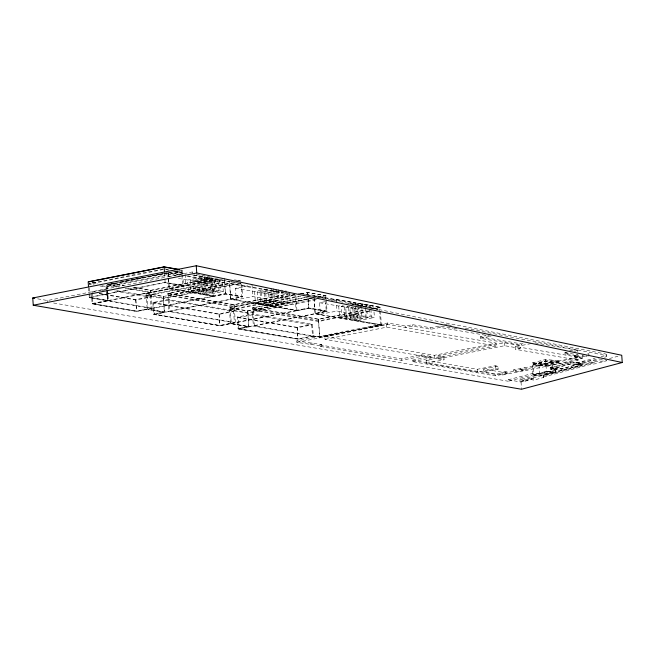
<?xml version="1.0" encoding="UTF-8"?>
<svg xmlns="http://www.w3.org/2000/svg" width="655" height="655" viewBox="0 0 655 655"><rect width="100%" height="100%" fill="white"/><g stroke="black" fill="none" stroke-linecap="round" stroke-linejoin="round"><path stroke-width="0.49" stroke-dasharray="3.27 2.46" d="M543.552 377.501L543.306 375.593L544.215 375.143L590.171 363.009L594.937 362.387L543.453 376.06L543.552 377.501L533.555 380.162L531.442 379.532L523.582 381.619L519.972 380.997L519.874 379.548L555.26 370.951L555.899 371.287L556.005 372.736L555.358 372.392L519.972 380.997M543.404 377.043L590.278 364.458L595.043 363.828L606.743 360.725L588.141 362.387L576.515 364.327L576.351 362.87L595.125 358.195M519.874 379.548L523.484 380.17L531.344 378.082L533.448 378.713L533.555 380.162M555.022 370.034L556.013 369.772L555.907 368.331L554.924 368.585L555.334 372.204L546.417 371.36L508.231 381.243L508.133 379.794L521.02 382.012L533.448 378.713M609.477 358.522L617.968 356.271M556.013 369.772L550.274 369.256L550.175 367.807L570.832 362.371L582.295 363.41L582.393 364.86L561.744 370.296L555.612 370.034L556.005 372.736M551.011 367.742L570.873 362.51L581.468 363.476L581.566 364.925L561.703 370.157L551.109 369.191L551.011 367.742L561.597 368.708L581.468 363.476M550.274 369.256L570.931 363.82L582.393 364.86M551.109 369.191L570.972 363.959L581.566 364.925M555.612 370.034L555.514 368.585L556.349 368.372L561.638 368.847L582.295 363.41M538.975 365.343L552.419 361.863L553.148 372.286L539.704 375.765L532.99 375.127L532.138 362.968L545.59 359.489L559.01 360.758L559.133 362.502L545.681 365.981L532.261 364.712L545.713 361.224L559.133 362.502M545.681 365.981L545.541 364.172L532.556 362.944L532.638 364.098L545.689 360.717L552.124 360.463L558.674 361.953L558.592 360.79M533.088 364.647L545.746 361.372L551.592 361.928L552.321 372.343L539.663 375.618L533.817 375.069L533.088 364.647L538.934 365.203L551.592 361.928M559.01 360.758L545.558 364.245L532.138 362.968M558.674 361.953L545.623 365.326L539.073 363.844L532.638 364.098M508.133 379.794L532.867 373.391L539.581 374.03L553.033 370.542L555.227 370.755L555.415 372.777M532.99 375.127L546.442 371.647L553.148 372.286M533.817 375.069L546.475 371.794L552.321 372.343M601.053 356.713L604.016 355.976A9.473 1.662 -4 0 0 605.114 353.905L429.156 319.73L319.362 297.46M576.449 364.319L599.178 358.653M546.696 366.301L582.369 358.367L582.27 356.918L574.599 355.599L574.705 357.049L582.369 358.367M163.12 268.959L89.121 283.549L94.001 284.393M107.24 284.524L113.225 283.345M120.201 281.969L134.144 279.218M135.143 279.022L138.131 278.432M139.13 278.236L142.119 277.646M148.095 276.467L151.084 275.878M152.083 275.681L155.071 275.092M156.07 274.895L159.059 274.306M160.057 274.109L163.046 273.52M164.045 273.323L167.033 272.734M107.576 284.647L116.574 282.87M117.581 282.673L174.574 271.432M108.443 284.598L177.661 270.949M178.61 270.761L181.451 270.204M107.559 289.011L107.281 285.105L168.065 273.119L179.986 275.165M101.812 285.736L106.699 286.579L181.697 271.784L181.574 270.048M99.904 285.981L106.74 287.16L181.738 272.365L181.877 274.289M37.654 298.836L47.471 300.522L192.226 271.981L194.232 272.382M106.724 288.904L91.323 291.942L93.297 292.277M168.458 276.729L185.029 273.462M101.82 290.583L104.71 290.018M88.998 293.677L89.276 297.624L165.224 282.649L183.506 285.793L182.745 274.944M187.6 280.021L204.18 276.754L204.99 288.331L188.411 291.598L187.6 280.021L177.53 278.285M190.147 280.463L206.726 277.188L209.665 277.695L210.476 289.273L193.896 292.548L193.086 280.962L190.147 280.463L190.957 292.04L207.537 288.765L210.476 289.273M193.086 280.962L209.665 277.695M194.584 281.224L211.164 277.957L214.103 278.457L214.914 290.042L198.334 293.309L197.523 281.732L194.584 281.224L195.395 292.801L211.974 289.535L214.914 290.042M133.931 287.406L150.814 290.304L211.598 278.318L211.721 280.062L107.682 300.612L90.095 297.591L89.833 293.743M132.932 287.406L150.691 290.46L212.416 278.285L213.677 296.232L225.525 293.898L242.653 296.846L241.621 282.059M197.523 281.732L214.103 278.457M198.768 281.945L215.339 278.678L218.279 279.177L219.089 290.755L202.51 294.029L201.707 282.452L198.768 281.945L199.578 293.522L216.15 290.255L219.089 290.755M204.99 288.331L185.84 285.04L183.482 285.498L165.207 282.354L89.26 297.337L107.535 300.481L92.134 303.519L136.518 311.158L147.187 309.054L164.315 312.001L153.655 314.105L219.802 325.486L230.462 323.382L248.736 326.526L238.076 328.63L297.902 338.922L313.303 335.884L319.624 336.973L381.357 324.798L357.827 320.753L357.016 309.176L354.077 308.669L354.887 320.246L371.459 316.979L374.398 317.478L373.858 309.766M91.389 292.924L92.15 303.805L107.551 300.768L106.79 289.887M168.179 272.824L169.285 288.593L183.506 285.793M92.183 292.482L92.977 303.773L107.428 300.923L151.117 308.44L150.331 297.149L112.595 290.656M107.625 289.993L108.378 300.735L169.162 288.749L212.85 296.265L211.761 280.635L186.937 276.361M201.707 282.452L218.279 279.177M146.098 293.571L163.234 296.519L164.339 312.288L147.203 309.34L146.098 293.571L218.492 279.292M240.852 282.837L163.48 298.099L147.047 295.274L146.925 293.53L219.335 279.251M202.944 282.665L219.523 279.39L222.454 279.898L223.265 291.475L206.693 294.742L205.883 283.165L202.944 282.665L203.754 294.242L220.326 290.967L223.265 291.475M205.883 283.165L221.48 280.094M147.047 295.274L224.411 280.012M237.478 282.772L224.452 280.594L147.088 295.847L148.022 309.307L164.462 312.132L242.653 296.846M99.216 293.301L135.708 299.581L151.117 296.543L150.691 290.46M316.39 299.703L247.942 313.205L168.245 299.491L167.819 293.407L229.553 281.232L230.806 299.179L296.952 310.56L308.8 308.227L327.074 311.371L326.247 299.54M294.996 294.39L234.212 306.376L168.761 295.11L168.638 293.375L229.422 281.388L229.545 283.124L281.904 292.138M99.134 293.677L135.88 300.006L150.331 297.149M168.761 295.11L229.545 283.124M163.234 296.519L234.637 282.436M168.802 295.692L229.586 283.705L295.037 294.971L296.134 310.593L235.35 322.587L169.899 311.322L168.802 295.692L234.253 306.958L235.35 322.587M116.59 290.599L163.521 298.68L240.893 283.418L241.834 296.879L225.394 294.046L148.022 309.307M230.486 323.668L229.381 307.899L247.656 311.043L248.761 326.82L230.486 323.668L219.818 325.772L153.671 314.392L152.844 302.528L168.245 299.491M153.704 303.069L168.163 300.219L233.614 311.485L234.4 322.768L219.949 325.617L154.498 314.359L153.704 303.069L219.155 314.334L233.614 311.485M271.186 288.282L271.989 299.859L252.846 296.568L236.267 299.834L235.456 288.257L249.113 285.564M92.977 303.773L136.666 311.289L151.117 308.44M108.378 300.735L152.066 308.251L212.85 296.265M92.15 303.805L136.543 311.444L147.203 309.34M235.456 288.257L254.607 291.549L267.281 289.052M276.664 289.223L277.474 300.801L274.535 300.301L257.964 303.568L257.153 291.991L267.879 289.878M257.153 291.991L260.092 292.498L271.792 290.19M281.101 289.993L281.912 301.57L278.973 301.063L262.401 304.329L261.591 292.752L272.316 290.64M153.671 314.392L164.339 312.288M154.498 314.359L168.949 311.51L234.4 322.768M169.899 311.322L230.683 299.335L296.134 310.593M261.591 292.752L264.53 293.26L276.23 290.951M285.285 290.705L286.096 302.282L283.156 301.783L266.577 305.05L265.766 293.473L275.518 291.549M265.766 293.473L268.706 293.98L280.406 291.671M289.526 292.392L290.271 303.003L287.332 302.504L270.752 305.77L269.942 294.193L279.693 292.269M269.942 294.193L272.881 294.701L284.581 292.392M168.638 293.375L234.089 304.64L287.897 294.029M167.819 293.407L233.966 304.788L288.732 293.989M229.381 307.899L295.847 294.791L296.952 310.56M300.784 293.817L307.694 292.449L325.977 295.601L326.182 298.557M315.358 299.327L247.901 312.623L230.323 309.602L230.2 307.866L294.676 295.151M300.629 293.972L307.572 292.605L325.15 295.634L325.273 297.37L322.301 297.951M254.607 291.549L255.417 303.126L271.989 299.859M230.323 309.602L298.762 296.101M305.713 294.734L307.694 294.341L325.273 297.37M260.092 292.498L260.895 304.076L277.474 300.801M300.792 296.289L230.364 310.175L231.305 323.635L248.884 326.665L326.255 311.403L325.314 297.943M152.844 302.528L218.991 313.909L234.392 310.871L233.966 304.788M264.53 293.26L265.34 304.837L281.912 301.57M380.399 311.133L381.382 325.093L319.648 337.268L313.327 336.179L312.5 324.307L252.666 314.015L252.24 307.94L307.007 297.141M369.461 310.879L318.641 320.901L253.19 309.643L253.067 307.907L306.876 297.288M268.706 293.98L269.516 305.558L286.096 302.282M253.19 309.643L310.986 298.246M230.2 307.866L247.786 310.888L311.264 298.369M317.216 297.198L325.15 295.634M247.656 311.043L311.141 298.524M318.076 297.157L325.977 295.601M363.353 306.72L379.466 309.496L380.555 325.126L319.771 337.112L254.32 325.846L253.231 310.216L313.016 298.426M313.327 336.179L297.927 339.216L238.101 328.916L237.266 317.053L252.666 314.015M238.133 317.601L252.584 314.744L311.714 324.921L312.509 336.212L253.37 326.034L238.919 328.884L238.133 317.601L297.264 327.77L311.714 324.921M331.291 300.424L336.162 299.466L355.313 302.757L356.123 314.334L336.973 311.043L320.393 314.31L319.591 302.733L326.411 301.39M231.305 323.635L308.677 308.382L326.255 311.403M319.591 302.733L338.733 306.032L342.639 305.263M350.433 303.724L355.313 302.757M352.005 304.354L357.859 303.2L360.799 303.707L361.609 315.284L358.67 314.777L342.09 318.043L341.28 306.466L346.159 305.508M341.28 306.466L344.219 306.974L348.116 306.204M354.944 304.853L360.799 303.707M365.506 308.325L366.047 316.046L363.107 315.538L346.528 318.805L345.717 307.228L350.597 306.27M355.469 305.304L362.297 303.961L365.236 304.469L365.441 307.359M238.101 328.916L248.761 326.82M314.13 297.935L315.227 313.712L327.074 311.371M254.32 325.846L315.104 313.86L380.555 325.126M345.717 307.228L348.656 307.735L352.562 306.966M359.382 305.623L365.236 304.469M369.682 309.045L370.222 316.766L367.283 316.259L350.703 319.525L349.901 307.948L354.773 306.99M359.652 306.024L366.473 304.681L369.412 305.189L369.616 308.079M349.901 307.948L352.832 308.456L355.763 307.875M363.558 306.344L369.412 305.189M354.077 308.669L357.974 307.899M363.828 306.745L370.648 305.402L373.587 305.901L373.792 308.8M357.016 309.176L359.939 308.595M366.767 307.252L373.587 305.901M253.067 307.907L318.518 319.165L365.351 309.93M371.328 308.751L379.302 307.179L379.425 308.914L376.437 309.504M252.24 307.94L318.395 319.321L365.187 310.093M372.155 308.718L380.121 307.146L380.334 310.134M253.231 310.216L318.682 321.482L371.491 311.068M338.733 306.032L339.544 317.61L356.123 314.334M237.266 317.053L297.092 327.344L312.5 324.307M344.219 306.974L345.029 318.551L361.609 315.284M348.656 307.735L349.467 319.312L366.047 316.046M352.832 308.456L353.643 320.033L370.222 316.766M357.827 320.753L374.398 317.478M296.781 340.919L321.834 344.571L321.933 346.02L296.879 342.368L296.781 340.919L387.645 322.997L405.519 326.075L412.56 324.683L430.703 327.811L439.996 325.977L452.982 328.212M324.831 336.441L386.565 324.266L496.146 343.122L496.343 346.02L434.617 358.195L325.036 339.339L324.831 336.441L434.412 355.297L496.146 343.122M296.879 342.368L387.744 324.446L387.645 322.997M325.036 339.339L386.769 327.164L496.343 346.02M491.053 336.195L440.094 327.426L430.802 329.252L412.666 326.133L405.617 327.525L405.519 326.075M320.049 344.923L401.228 358.891L421.787 354.838L431.227 356.459L431.326 357.908L421.885 356.287L401.327 360.34L320.148 346.372L320.049 344.923L321.834 344.571M320.148 346.372L321.933 346.02M531.049 343.597L521.814 345.422L480.402 338.291L480.303 336.85L486.108 335.704M480.402 338.291L490.087 336.383M578.16 360.094L515.583 349.328L515.379 346.43L577.956 357.204L578.16 360.094L502.213 375.069L483.93 371.925L483.734 369.035L502.008 372.179L505.275 371.532L507.543 371.925L507.65 373.375L495.188 375.831L412.552 361.609L412.453 360.168L431.227 356.459M437.982 355.911L443.853 356.918L444.057 359.816L438.187 358.809L437.982 355.911L504.448 342.802L520.119 345.496L520.324 348.394L515.583 349.328M412.552 361.609L431.326 357.908M426.077 360.422L477.43 369.264L495.205 365.76L497.947 366.227L498.152 369.125L495.409 368.65L477.634 372.155L426.282 363.32L426.077 360.422L443.853 356.918M438.187 358.809L504.653 345.701L520.324 348.394M480.303 336.85L521.716 343.973L525.408 343.245M426.282 363.32L444.057 359.816M515.379 346.43L520.119 345.496M564.921 352.627L578.136 354.904L578.234 356.353L565.019 354.077L564.921 352.627L567.811 352.062M577.563 351.604L577.464 350.155L573.6 350.916L575.581 351.26M483.734 369.035L497.947 366.227M565.019 354.077L570.808 352.939M483.93 371.925L498.152 369.125M574.599 355.599L578.136 354.904M574.705 357.049L578.234 356.353M582.18 354.642L582.287 356.091L584.137 355.722M513.667 371.344L513.569 369.903L520.856 368.462L523.124 368.855L523.23 370.296L515.943 371.737L513.667 371.344L505.373 372.982L505.275 371.532M523.82 367.881L527.791 368.56L527.897 370.01L523.918 369.322L523.82 367.881L577.956 357.204M582.27 356.918L527.791 368.56M412.453 360.168L495.082 374.382L507.543 371.925M513.569 369.903L515.837 370.288L523.124 368.855M520.856 368.462L520.954 369.911L523.918 369.322M576.416 362.878L588.034 360.946L605.703 359.349M550.175 367.807L555.907 368.331M234.498 279.857L237.519 280.373M238.526 280.553L240.541 280.897M237.831 280.602L240.729 281.101M165.093 268.927L168.998 269.598M176.817 270.949L181.697 271.784M169.039 270.179L164.159 269.344L89.154 284.131L94.042 284.974M174.901 271.186L181.738 272.365M194.101 275.018L204.18 276.754M174.934 271.841L184.8 273.536M193.675 275.059L212.416 278.285M231.559 281.584L235.563 282.272M313.974 295.765L380.121 307.146M173.862 271.825L184.784 273.708M192.734 275.075L211.598 278.318M237.986 282.919L240.893 283.418M307.735 294.922L379.302 307.179M169.023 272.709L180.936 274.764M187.887 275.96L211.721 280.062M348.206 303.543L351.227 304.067M352.234 304.239L379.425 308.914M359.325 306.032L362.346 306.548M453.981 328.384L456.977 328.9M534.906 342.835L577.464 350.155M569.645 350.245L572.609 350.752M582.287 356.091L586.381 356.795A6.935 1.212 -4 0 0 588.125 356.353M188.411 291.598L190.957 292.04M193.896 292.548L195.395 292.801M198.334 293.309L199.578 293.522M202.51 294.029L203.754 294.242M206.693 294.742L213.653 295.945L225.5 293.604L242.637 296.551L230.789 298.893L236.267 299.834M255.417 303.126L257.964 303.568M260.895 304.076L262.401 304.329M265.34 304.837L266.577 305.05M269.516 305.558L270.752 305.77M320.393 314.31L315.211 313.418L327.058 311.084L308.783 307.94L296.936 310.273L273.692 306.278L272.881 294.701M339.544 317.61L342.09 318.043M345.029 318.551L346.528 318.805M349.467 319.312L350.703 319.525M353.643 320.033L354.887 320.246M169.285 288.593L213.677 296.232M315.227 313.712L381.382 325.093M111.096 283.476L124 285.695M111.235 283.672L123.066 285.711M108.239 284.696L119.161 286.579M128.093 288.118L150.937 292.048L150.814 290.304M92.904 282.485L97.783 283.328M92.019 282.51L97.791 283.5M107.281 285.105L119.202 287.152M125.154 288.184L150.977 292.621L152.066 308.251M146.925 293.53L163.357 296.363L163.48 298.099M520.954 369.911L523.23 370.296M89.276 297.624L107.551 300.768M505.373 372.982L507.65 373.375M238.919 328.884L298.05 339.061L297.264 327.77M53.62 303.011L508.231 381.243M444.303 324.102L447.308 324.683M448.315 324.88L451.32 325.469M465.361 328.196L605.212 355.354A9.473 1.662 -4 0 1 604.123 357.425M298.336 293.252L301.341 293.849M302.348 294.054L305.345 294.652M306.352 294.856L318.363 297.264M196.328 274.232L206.341 276.238M207.34 276.435L210.345 277.04M543.306 375.593L543.453 376.06M555.514 368.585L555.899 371.287M554.924 368.585L555.227 370.755M606.456 354.854L606.563 356.304M586.274 355.346L586.381 356.795M570.832 362.371L570.972 363.959M561.597 368.708L561.744 370.296M556.349 368.372L556.447 369.813M545.59 359.489L546.475 371.794M538.934 365.203L539.704 375.765M531.344 378.082L531.442 379.532M521.716 343.973L521.814 345.422M523.484 380.17L523.582 381.619M521.02 382.012L521.527 389.25M515.837 370.288L515.943 371.737M504.448 342.802L504.653 345.701M502.008 372.179L502.213 375.069M495.205 365.76L495.409 368.65M495.082 374.382L495.188 375.831M477.43 369.264L477.634 372.155M439.996 325.977L440.094 327.426M434.412 355.297L434.617 358.195M430.703 327.811L430.802 329.252M421.787 354.838L421.885 356.287M412.56 324.683L412.666 326.133M401.228 358.891L401.327 360.34M386.565 324.266L386.769 327.164M370.648 305.402L370.853 308.292M370.918 309.258L371.459 316.979M366.473 304.681L366.612 306.614M366.882 310.47L367.283 316.259M362.297 303.961L362.428 305.893M362.698 309.75L363.107 315.538M357.859 303.2L357.99 305.124M358.064 306.09L358.67 314.777M336.162 299.466L336.973 311.043M318.518 319.165L318.641 320.901M318.682 321.482L319.771 337.112M318.395 319.321L319.648 337.268M314.015 298.23L315.104 313.86M311.895 342.86L312.001 344.309M307.694 292.449L307.834 294.423M308.112 298.369L308.8 308.227M307.572 292.605L307.694 294.341M307.801 295.88L308.677 308.382M310.11 343.212L310.216 344.661M297.092 327.344L297.927 339.216M286.522 290.926L287.332 302.504M282.346 290.206L283.156 301.783M278.17 289.485L278.973 301.063M273.724 288.724L274.535 300.301M252.036 284.99L252.846 296.568M252.584 314.744L253.37 326.034M247.786 310.888L247.901 312.623M247.942 313.205L248.884 326.665M234.089 304.64L234.212 306.376M229.586 283.705L230.683 299.335M224.419 278.121L225.525 293.898M224.452 280.594L225.394 294.046M219.523 279.39L220.326 290.967M219.155 314.334L219.949 325.617M218.991 313.909L219.818 325.772M215.339 278.678L216.15 290.255M211.164 277.957L211.974 289.535M206.726 277.188L207.537 288.765M192.226 271.981L192.324 273.43M185.103 274.42L185.84 285.04M182.401 270.016L182.671 273.962M181.943 275.247L182.679 285.826L165.101 282.796L164.945 278.702M168.065 273.119L169.162 288.749M168.163 300.219L168.949 311.51M164.43 273.184L164.765 277.99M163.521 298.68L164.462 312.132M135.88 300.006L136.666 311.289M135.708 299.581L136.543 311.444M106.577 284.843L106.699 286.579M106.74 287.16L106.871 289.076M106.937 290.042L107.682 300.612M106.839 292.457L107.428 300.923M89.424 287.979L89.76 292.785M88.589 287.766L88.933 292.695M47.471 300.522L47.569 301.971M587.756 353.544A6.935 1.212 -4 0 1 588.026 354.904"/><path stroke-width="0.98" d="M622.25 362.502L521.527 389.25L33.258 305.23L32.75 297.992L196.246 265.75L621.742 355.264L622.25 362.502L196.754 272.988L33.258 305.23M179.511 269.516L164.118 266.872L88.171 281.846L88.515 286.775M88.998 281.814L163.996 267.027L178.651 269.549M32.75 297.992L34.715 298.328M196.246 265.75L196.754 272.988M164.118 266.872L164.47 271.8"/></g></svg>
